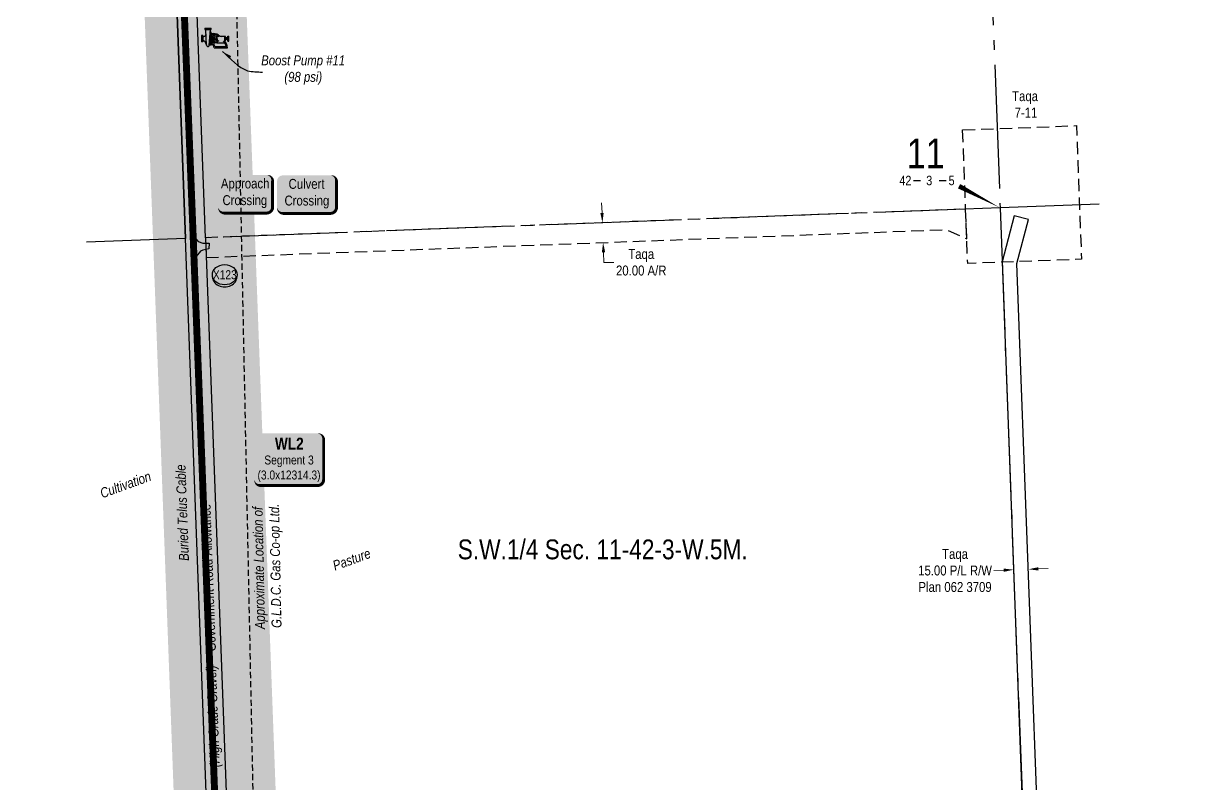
# Model space of a CAD drawing. Extents: x 670596 to 687743, y 5824540 to 5836613.
# Drawn here: x 680115 to 681306, y 5830911 to 5831678 of the extents above; entities that cross this region are included whole.
import ezdxf
from ezdxf.enums import TextEntityAlignment as Align

# ---------------------------------------------------------------- set-up
doc = ezdxf.new("R2010")
doc.units = 0
doc.header["$LTSCALE"] = 5
doc.header["$PDSIZE"] = 0.5
for name, pattern in [('foc-ACCESSROAD', [3.75, 2.5, -1.25]), ('foc-QUARTERLINE', [33, 25, -3, 2, -3]), ('UG_PIPE', [1.875, 1.25, -0.625])]:
    doc.linetypes.add(name, pattern=pattern)
doc.layers.get('Defpoints').update_dxf_attribs({"color": 9})
for name, color, linetype in [('10', 1, 'Continuous'), ('9', 3, 'Continuous'), ('AS-PIPE-UG', 44, 'UG_PIPE'), ('AS-PIPE-UG-T', 44, 'Continuous'), ('AS-ROADS', 254, 'Continuous'), ('AS-TELEPHONE', 224, 'foc-TEL'), ('AS-TELEPHONE-T', 224, 'Continuous'), ('C-SYMBOL', 7, 'Continuous'), ('CG-NOTES', 7, 'Continuous'), ('F-AR', 190, 'foc-ACCESSROAD'), ('F-RW', 190, 'Continuous'), ('F-WS', 190, 'foc-ACCESSROAD'), ('L-BD', 7, 'Continuous'), ('L-QSEC', 8, 'foc-QUARTERLINE'), ('L-ROAD-T', 7, 'Continuous'), ('L-SEC', 7, 'Continuous'), ('L-SECLBL', 7, 'Continuous'), ('P-BUFFER-H 30m', 51, 'Continuous'), ('P-CROSSINGS', 250, 'Continuous')]:
    doc.layers.add(name, color=color, linetype=linetype)
for name, color, linetype, lineweight in [('F-AR-T', 190, 'Continuous', 9), ('F-RW-T', 190, 'Continuous', 9), ('F-WS-T', 190, 'Continuous', 9), ('T-TEXT', 48, 'Continuous', 18)]:
    doc.layers.add(name, color=color, linetype=linetype, lineweight=lineweight)
doc.layers.add('P-PROPOSED-WL4', color=7, linetype='Continuous', true_color=0x5b5bc8)
doc.styles.add('100L', font='ARIALN.TTF', dxfattribs={"height": 11})
doc.styles.add('175L', font='ARIALN.TTF', dxfattribs={"height": 20})
doc.styles.add('80', font='ARIALN.TTF', dxfattribs={"height": 10})
doc.styles.add('80CG', font='ARIALN.TTF', dxfattribs={"height": 10})
doc.styles.add('80L', font='ARIALN.TTF', dxfattribs={"height": 10})
doc.styles.add('80LS', font='ARIALNI.TTF', dxfattribs={"height": 10})
doc.styles.add('BOLD', font='ARIALNB.TTF')
doc.styles.add('Crossing', font='ARIALN.TTF', dxfattribs={"height": 10})
doc.styles.add('foc-LtypeFont', font='ARIALN.TTF', dxfattribs={"height": 7.35})
doc.styles.add('SIMPLEX', font='ARIALN.TTF')
doc.linetypes.add('foc-TEL', pattern='A,2,-1,["T",foc-LtypeFont,S=0.2,R=0,X=-0.425,Y=-0.75],-1.24,8', length=12.24)
doc.linetypes.add('foc-TEL-NOLINE', pattern='A,0,-2,["T",foc-LtypeFont,S=0.2,R=0,X=-0.425,Y=-0.75],-10.24', length=12.24)
doc.dimstyles.new('Compass 5 000', dxfattribs={"dimscale": 5, "dimtxt": 9, "dimasz": 2, "dimexe": 0.2, "dimexo": 0.0625, "dimgap": 0.5, "dimtad": 0, "dimtih": 1, "dimtoh": 1, "dimzin": 0, "dimdsep": 46, "dimtxsty": '80CG', "dimcen": 0.1, "dimse1": 1, "dimse2": 1, "dimclrd": 256, "dimclrt": 256, "dimaunit": 1, "dimadec": 4, "dimazin": 0, "dimtfac": 0.06, "dimtofl": 0, "dimtmove": 0, "dimatfit": 1, "dimfxl": 0.2, "dimtolj": 1, "dimtzin": 0, "dimlwd": -1, "dimarcsym": 0})

# ---------------------------------------------------------------- blocks, each defined once
blk = doc.blocks.new('L-SECLBL')
at = {"layer": '9', "color": 7}
for p, q in [((-5.1, -27.8), (-12.3, -27.8)), ((20.7, -27.8), (13.5, -27.8))]:
    blk.add_line(p, q, dxfattribs=at)
at = {"layer": '10', "color": 2, "style": 'SIMPLEX'}
blk.add_attdef('SEC', text='', height=30, dxfattribs=at).set_placement((0, 0), align=Align.MIDDLE)
at = {"layer": '10', "color": 5, "style": '80L'}
blk.add_attdef('TWP', text='', height=9.5, dxfattribs=at).set_placement((-14.4, -27.4), align=Align.MIDDLE_RIGHT)
blk.add_attdef('RGE', text='', height=9.5, dxfattribs=at).set_placement((3.6, -27.4), align=Align.MIDDLE_CENTER)
blk.add_attdef('MER', text='', height=9.5, dxfattribs=at).set_placement((23.2, -27.4), align=Align.MIDDLE_LEFT)
blk = doc.blocks.new('*D404')
at = {"layer": 'Defpoints', "color": 0, "transparency": 16777216}
for p in [(680723.1, 5831478.1), (680700.7, 5831457.3), (680723.8, 5831458.2)]:
    blk.add_point(p, dxfattribs=at)
at = {"layer": 'F-AR-T', "transparency": 16777216}
for p, q in [((680699.6, 5831487.3), (680699.2, 5831497.3)), ((680701.1, 5831447.3), (680701.5, 5831437.3)), ((680701.5, 5831437.3), (680711.5, 5831437.3))]:
    blk.add_line(p, q, dxfattribs=at)
for points in [[(680701.3, 5831487.3), (680697.9, 5831487.2), (680700, 5831477.3)], [(680702.8, 5831447.4), (680699.4, 5831447.2), (680700.7, 5831457.3)]]:
    blk.add_solid(points, dxfattribs=at)
at = {"layer": 'F-AR-T', "transparency": 16777216, "insert": (680739.2, 5831437.3), "char_height": 10, "attachment_point": 5, "style": '80CG'}
blk.add_mtext('\\A1;Taqa\\P20.00 A/R', dxfattribs=at)
blk = doc.blocks.new('*D426')
at = {"layer": 'Defpoints', "color": 0, "transparency": 16777216}
for p in [(681115.2, 5831126.8), (681115.3, 5831124.3), (681130.3, 5831124.8)]:
    blk.add_point(p, dxfattribs=at)
at = {"layer": 'F-RW-T', "transparency": 16777216}
for p, q in [((681105.2, 5831126.4), (681095.2, 5831126)), ((681140.2, 5831127.7), (681150.2, 5831128.1))]:
    blk.add_line(p, q, dxfattribs=at)
for points in [[(681105.1, 5831128), (681105.3, 5831124.7), (681115.2, 5831126.8)], [(681140.1, 5831129.3), (681140.2, 5831126), (681130.2, 5831127.3)]]:
    blk.add_solid(points, dxfattribs=at)
at = {"layer": 'F-RW-T', "transparency": 16777216, "insert": (681056.1, 5831126), "char_height": 10, "attachment_point": 5, "style": '80CG'}
blk.add_mtext('\\A1;Taqa\\P15.00 P/L R/W\\PPlan 062 3709', dxfattribs=at)
blk = doc.blocks.new('*U487')
h = blk.add_hatch(color=254)
edge = h.paths.add_edge_path()
edge.add_line((-24, -20), (24, -20))
edge.add_arc((24, -14), 6, 270, 360)
edge.add_line((30, -14), (30, 12.5))
edge.add_arc((24, 12.5), 6, 0, 90)
edge.add_line((24, 18.5), (-24, 18.5))
edge.add_arc((-24, 12.5), 6, 90, 180)
edge.add_line((-30, 12.5), (-30, -14))
edge.add_arc((-24, -14), 6, 180, 270)
at = {"color": 160, "flags": 128}
blk.add_lwpolyline([(-24, -20, 3, 3, 0), (24, -20, 3, 3, 0.414214), (30, -14, 3, 3, 0), (30, 12.5, 3, 0, 0.414214), (24, 18.5, 0, 0, 0), (-24, 18.5, 0, 0, 0.414214), (-30, 12.5, 0, 0, 0), (-30, -14, 0, 3, 0.414214)], format="xyseb", close=True, dxfattribs=at)
at = {"color": 160, "style": '80'}
blk.add_attdef('ENTER_TEXT_001', (-26.8, -4.9), '', height=10, dxfattribs=at)
blk = doc.blocks.new('*U840')
h = blk.add_hatch(color=59)
edge = h.paths.add_edge_path()
edge.add_line((-21.5, -20), (21.5, -20))
edge.add_arc((21.5, -14), 6, 270, 360)
edge.add_line((27.5, -14), (27.5, 12.5))
edge.add_arc((21.5, 12.5), 6, 0, 90)
edge.add_line((21.5, 18.5), (-21.5, 18.5))
edge.add_arc((-21.5, 12.5), 6, 90, 180)
edge.add_line((-27.5, 12.5), (-27.5, -14))
edge.add_arc((-21.5, -14), 6, 180, 270)
at = {"color": 1, "flags": 128}
blk.add_lwpolyline([(-21.5, -20, 3, 3, 0), (21.5, -20, 3, 3, 0.414214), (27.5, -14, 3, 3, 0), (27.5, 12.5, 3, 0, 0.414214), (21.5, 18.5, 0, 0, 0), (-21.5, 18.5, 0, 0, 0.414214), (-27.5, 12.5, 0, 0, 0), (-27.5, -14, 0, 3, 0.414214)], format="xyseb", close=True, dxfattribs=at)
blk.add_lwpolyline([(-40.9, -56.6, 0, 7.5, 0), (0, 0, 0, 0, 0)], format="xyseb", dxfattribs=at)
at = {"color": 1, "style": '80'}
blk.add_attdef('ENTER_TEXT_001', (-36.7, -5), '', height=10, dxfattribs=at)
blk = doc.blocks.new('xing2')
h = blk.add_hatch(color=50)
h.dxf.hatch_style = 1
edge = h.paths.add_edge_path()
edge.add_ellipse((0, 0), major_axis=(-12.5, 0), ratio=0.816297, start_angle=0, end_angle=360)
h = blk.add_hatch(color=250)
h.dxf.hatch_style = 1
edge = h.paths.add_edge_path()
edge.add_ellipse((0, -2), major_axis=(-12.5, 0), ratio=0.816297, start_angle=0, end_angle=180)
edge.add_line((12.5, -2), (12.5, 0))
edge.add_ellipse((0, 0), major_axis=(-12.5, 0), ratio=0.816297, start_angle=0, end_angle=180, ccw=False)
edge.add_line((-12.5, 0), (-12.5, -2))
at = {"color": 250}
blk.add_ellipse((0, 0), major_axis=(-12.5, 0), ratio=0.816297, dxfattribs=at)
blk.add_ellipse((0, -2), major_axis=(-12.5, 0), ratio=0.816297, start_param=0, end_param=3.141593, dxfattribs=at)
at = {"color": 250, "style": 'Crossing'}
blk.add_attdef('CROSSING', text='', height=9, dxfattribs=at).set_placement((0.1, 0), align=Align.MIDDLE_CENTER)
at = {"color": 250, "style": 'Crossing', "flags": 1}
for tag, p in [('OWNER', (0.1, -12.5)), ('DESCRIPTION', (0.1, -25.8)), ('LOCATION', (0.1, -39.3)), ('DWG_REF', (0.1, -52.8))]:
    blk.add_attdef(tag, text='', height=9, dxfattribs=at).set_placement(p, align=Align.MIDDLE_CENTER)
blk = doc.blocks.new('A$C32476C2E')
for p, q in [((-72.4, 15.5), (-79.5, 15.5)), ((-79.5, 15.5), (-79.5, -19.6)), ((-76, 15.5), (-76, -19.6)), ((-72.4, 15.5), (-72.4, -19.6)), ((-61.9, 54.2), (-61.9, 47.2)), ((-61.9, 54.2), (-26.7, 54.2)), ((-61.9, 50.7), (-26.7, 50.7)), ((-61.9, 47.2), (-26.7, 47.2)), ((-51.3, -37.8), (-56.6, 46.4)), ((-37.3, -37.2), (-31, 46.6)), ((-32, -2.1), (-32, 33.1)), ((-27.6, 33.1), (-32, 33.1)), ((-27.6, 24.3), (-27.6, 33.1)), ((-27.6, -2.1), (-27.6, 24.3)), ((-23.2, 24.3), (-27.6, 24.3)), ((-26.7, 47.2), (-26.7, 54.2)), ((-23.2, -2.1), (-23.2, 24.3)), ((-19.7, -2.1), (-19.7, 6.8)), ((-19.7, 4.3), (-13.4, 4.3)), ((-13.4, 6.8), (-9.9, 6.8)), ((-13.4, -2.1), (-13.4, 6.8)), ((-9.9, -2.1), (-9.9, 6.8)), ((-9.9, 2.3), (1.4, 2.3)), ((1.4, 4.2), (3.1, 5.9)), ((1.4, -2.1), (1.4, 4.2)), ((3.1, -2.1), (3.1, 8.5)), ((5.3, -2.1), (5.3, 8.8)), ((50.6, 10.2), (29.5, 10.2)), ((47.1, -14.4), (47.1, 10.2)), ((50.6, -14.4), (50.6, 10.2)), ((54.1, 3.2), (50.6, 6.7)), ((54.1, -7.3), (54.1, 3.2)), ((59.4, 2.3), (54.1, 2.3)), ((62.9, 5), (59.4, 5)), ((59.4, -9.1), (59.4, 5)), ((62.9, -16.1), (62.9, 12)), ((62.9, 12), (68.2, 12)), ((68.2, -16.1), (68.2, 12)), ((-72.4, -19.6), (-79.5, -19.6)), ((-51.1, -39.2), (-57.1, -22.7)), ((-27.6, -37.2), (-37.3, -37.2)), ((-32, -2.1), (-32, -37.2)), ((-27.6, -2.1), (-27.6, -28.4)), ((-27.6, -28.4), (-27.6, -37.2)), ((-23.2, -28.4), (-27.6, -28.4)), ((-23.2, -2.1), (-23.2, -28.4)), ((-19.7, -2.1), (-19.7, -10.9)), ((-19.7, -8.4), (-13.4, -8.4)), ((-13.4, -2.1), (-13.4, -10.9)), ((-13.4, -10.9), (-9.9, -10.9)), ((4.3, -24.1), (-10.6, -26.9)), ((-10.2, -51.1), (61.2, -51.1)), ((-9.9, -2.1), (-9.9, -10.9)), ((-9.9, -6.5), (1.4, -6.5)), ((54.9, -45.8), (-6.2, -45.8)), ((1.4, -2.1), (1.4, -8.3)), ((1.4, -8.3), (3.1, -10)), ((4.3, -49), (2.2, -51.1)), ((3.1, -2.1), (3.1, -12.6)), ((4.3, -18.7), (4.3, -24.1)), ((4.3, -24.1), (45.7, -24.1)), ((39.4, -49), (4.3, -49)), ((5.3, -2.1), (5.3, -12.9)), ((39.4, -49), (41.5, -51.1)), ((50.6, -14.4), (45.3, -14.4)), ((54.1, -7.3), (50.6, -10.8)), ((59.4, -6.5), (54.1, -6.5)), ((62.9, -9.1), (59.4, -9.1)), ((62.9, -16.1), (68.2, -16.1))]:
    blk.add_line(p, q)
for centre, radius, start, end in [((-70.7, 24.3), 16, 263.59452, 348.02693), ((-57.3, 46.5), 0.664, 348.39645, 77.27232), ((-30.3, 46.4), 0.729, 94.53995, 183.86606), ((-14.1, -21.6), 46.8, 56.19007, 101.19007), ((-14.1, -21.6), 40.7, 56.19007, 102.90917), ((-13.7, 6), 6.05, 82.55689, 172.55689), ((-13.8, -30.6), 42.6, 66.52911, 88.78776), ((3.5, 13.4), 4.89, 265.57736, 292.96393), ((6.9, 5.5), 3.68, 95.16317, 112.96393), ((13.4, 17.3), 7.11, 226.69077, 273.74621), ((29.2, 35), 24.7, 225.69859, 270.69859), ((-71, -26.8), 14.5, 16.37076, 95.53868), ((-44.3, -37.5), 7.04, 182.34534, 2.34534), ((-14.1, 17.5), 40.7, 257.09083, 303.80993), ((-52.7, -60.4), 43.5, 12.33812, 47.33812), ((-13.7, -10.1), 6.05, 187.44311, 277.44311), ((-9.9, -30.4), 3.52, 100.75821, 215.05121), ((-13.8, 26.5), 42.6, 271.21224, 293.47089), ((-52.7, -60.4), 48.7, 17.38188, 35.05121), ((3.5, -17.5), 4.89, 67.03607, 94.42264), ((6.9, -9.6), 3.68, 247.03607, 264.83683), ((13.4, -21.5), 7.11, 86.25379, 133.30923), ((-10.2, -60.7), 66.8, 12.83031, 42.62169), ((-10.2, -60.7), 72.1, 7.62169, 42.62169)]:
    blk.add_arc(centre, radius, start, end)
blk = doc.blocks.new('*U587')
h = blk.add_hatch(color=254)
edge = h.paths.add_edge_path()
edge.add_line((-29, -34.1), (29, -34.1))
edge.add_arc((29, -28.1), 6, 270, 360)
edge.add_line((35, -28.1), (35, 12.5))
edge.add_arc((29, 12.5), 6, 0, 90)
edge.add_line((29, 18.5), (-29, 18.5))
edge.add_arc((-29, 12.5), 6, 90, 180)
edge.add_line((-35, 12.5), (-35, -28.1))
edge.add_arc((-29, -28.1), 6, 180, 270)
at = {"layer": 'P-PROPOSED-WL4', "flags": 128}
blk.add_lwpolyline([(-29, -34.1, 3, 3, 0), (29, -34.1, 3, 3, 0.414214), (35, -28.1, 3, 3, 0), (35, 12.5, 3, 0, 0.414214), (29, 18.5, 0, 0, 0), (-29, 18.5, 0, 0, 0.414214), (-35, 12.5, 0, 0, 0), (-35, -28.1, 0, 3, 0.414214)], format="xyseb", close=True, dxfattribs=at)
blk.add_lwpolyline([(-77, -9.7, 0, 7.5, 0), (0, 0, 0, 0, 0)], format="xyseb", dxfattribs=at)
at = {"layer": 'P-PROPOSED-WL4'}
for tag, p, height, style in [('TEMP_AREA_W1_001', (-9.2, 2.2), 12, 'BOLD'), ('ENTER_TEXT_001', (-30.7, -12.8), 9, '80')]:
    blk.add_attdef(tag, p, '', height=height, dxfattribs=dict(at, style=style))

msp = doc.modelspace()

# ---------------------------------------------------------------- hatches: boundary and pattern name
at = {"layer": 'AS-ROADS'}
h = msp.add_hatch(color=256, dxfattribs=at)
h.dxf.hatch_style = 1
h.paths.add_polyline_path([(682678.285, 5832378.284), (682679.237, 5832371.44), (682678.476, 5832368.778), (682676.859, 5832365.926), (682687.322, 5832365.831), (682684.183, 5832370.964), (682682.661, 5832374.577), (682682.566, 5832377.333), (682682.566, 5832379.045)], flags=16)
h.paths.add_polyline_path([(681464.565, 5832333.37), (681471.954, 5832333.222), (681472.545, 5832327.019), (681474.319, 5832324.36), (681475.206, 5832323.326), (681461.314, 5832321.997), (681462.939, 5832325.394), (681463.974, 5832328.2), (681464.252, 5832330.272), (681464.542, 5832331.722)], flags=16)
h.paths.add_polyline_path([(681048.14, 5832317.983), (681052.253, 5832311.083), (681052.694, 5832307.12), (681062.388, 5832306.826), (681060.185, 5832312.404), (681056.954, 5832317.249), (681056.66, 5832320.038)], flags=16)
edge = h.paths.add_edge_path()
edge.add_line((683515.178, 5832287.041), (683508.934, 5832397.566))
edge.add_line((677284.424, 5825051.076), (677268.886, 5825051.076))
h = msp.add_hatch(color=256, dxfattribs=at)
h.dxf.hatch_style = 1
h.paths.add_polyline_path([(680302.604, 5831451.027), (680296.528, 5831449.726), (680294.214, 5831448.425), (680289.729, 5831443.22), (680289.295, 5831461.147), (680291.61, 5831458.4), (680296.528, 5831456.665), (680299.421, 5831456.521), (680303.038, 5831456.665)])
at = {"layer": 'P-BUFFER-H 30m'}
h = msp.add_hatch(color=256, dxfattribs=at)
h.dxf.hatch_style = 1
edge = h.paths.add_edge_path()
edge.add_line((677190.88, 5826034.364), (676987.84, 5826027.225))
edge.add_line((676987.84, 5826027.225), (676988.351, 5826011.208))
edge.add_arc((676938.382, 5826009.615), 49.994, -120.521047, 1.826075, ccw=False)
edge.add_line((676912.993, 5825966.548), (676909.934, 5825968.352))
edge.add_arc((676935.324, 5826011.418), 49.994, 181.826075, 239.478953, ccw=False)
edge.add_line((676885.355, 5826009.825), (676883.222, 5826076.736))
edge.add_arc((676933.19, 5826078.329), 49.994, 92.013805, 181.826075, ccw=False)
edge.add_line((676931.434, 5826128.292), (677186.782, 5826137.271))
edge.add_line((677186.782, 5826137.271), (677172.574, 5826493.957))
edge.add_arc((677222.529, 5826495.947), 49.994, 182.217236, 182.280935, ccw=False)
edge.add_line((677172.572, 5826494.013), (677161.576, 5826778.028))
edge.add_arc((677211.532, 5826779.962), 49.994, 133.32201, 182.217236, ccw=False)
edge.add_line((677177.232, 5826816.333), (677158.55, 5827298.559))
edge.add_line((677158.55, 5827298.559), (677123.328, 5828102.041))
edge.add_line((677123.328, 5828102.041), (677088.029, 5828904.381))
edge.add_arc((677137.974, 5828906.578), 49.994, 92.094528, 182.519115, ccw=False)
edge.add_line((677136.147, 5828956.539), (677941.688, 5828985.999))
edge.add_line((677941.688, 5828985.999), (678795.39, 5829017.43))
edge.add_arc((678838.014, 5828991.303), 49.994, 92.178655, 148.493114, ccw=False)
edge.add_line((678836.113, 5829041.261), (679095.94, 5829051.145))
edge.add_line((679095.94, 5829051.145), (679103.038, 5829053.867))
edge.add_arc((679120.935, 5829007.187), 49.994, 92.18666, 110.977343, ccw=False)
edge.add_line((679119.028, 5829057.144), (679561.069, 5829074.022))
edge.add_arc((679566.877, 5829024.367), 49.994, 92.195397, 96.67124, ccw=False)
edge.add_line((679564.962, 5829074.324), (680316.807, 5829103.147))
edge.add_line((680316.807, 5829103.147), (680289.029, 5829852.071))
edge.add_line((680289.029, 5829852.071), (680264.054, 5830522.758))
edge.add_arc((680314.013, 5830524.619), 49.994, 133.258056, 182.132573, ccw=False)
edge.add_line((680279.753, 5830561.028), (680276.196, 5830656.553))
edge.add_line((680276.196, 5830656.553), (680246.213, 5831460.206))
edge.add_line((680246.213, 5831460.206), (680215.351, 5832284.366))
edge.add_arc((680265.309, 5832286.237), 49.994, 92.148626, 182.144523, ccw=False)
edge.add_line((680263.435, 5832336.196), (681068.877, 5832366.415))
edge.add_line((681068.877, 5832366.415), (681821.401, 5832394.716))
edge.add_line((681821.401, 5832394.716), (681805.598, 5832816.244))
edge.add_arc((681855.557, 5832818.117), 49.994, 143.113192, 182.146882, ccw=False)
edge.add_line((681815.571, 5832848.125), (681834.732, 5832873.657))
edge.add_arc((681874.718, 5832843.649), 49.994, 2.145927, 143.113192, ccw=False)
edge.add_line((681924.677, 5832845.521), (681941.401, 5832399.193))
edge.add_line((681941.401, 5832399.193), (682694.705, 5832426.985))
edge.add_line((682694.705, 5832426.985), (683448.059, 5832454.84))
edge.add_line((683448.059, 5832454.84), (683412.219, 5833411.237))
edge.add_arc((683462.178, 5833413.109), 49.994, 133.562272, 182.146115, ccw=False)
edge.add_line((683427.725, 5833449.336), (683406.047, 5834013.774))
edge.add_line((683406.047, 5834013.774), (683375.916, 5834817.728))
edge.add_line((683375.916, 5834817.728), (683345.977, 5835624.47))
edge.add_arc((683395.936, 5835626.324), 49.994, 92.287428, 182.125311, ccw=False)
edge.add_line((683393.941, 5835676.278), (684197.29, 5835708.367))
edge.add_line((684197.29, 5835708.367), (684908.467, 5835736.78))
edge.add_line((684908.467, 5835736.78), (684942.361, 5835811.073))
edge.add_arc((684987.845, 5835790.323), 49.994, 65.131456, 155.476492, ccw=False)
edge.add_line((685008.869, 5835835.681), (685028.667, 5835826.504))
edge.add_arc((685007.643, 5835781.146), 49.994, -16.068914, 65.131456, ccw=False)
edge.add_line((685055.684, 5835767.308), (685044.658, 5835729.031))
edge.add_line((685044.658, 5835729.031), (685314.688, 5835739.386))
edge.add_arc((685316.604, 5835689.429), 49.994, 34.222356, 92.196177, ccw=False)
edge.add_line((685357.942, 5835717.546), (685598.018, 5835364.582))
edge.add_line((685598.018, 5835364.582), (685834.75, 5835370.452))
edge.add_arc((685835.99, 5835320.474), 49.994, 2.198313, 91.420588, ccw=False)
edge.add_line((685885.947, 5835322.392), (685911.192, 5834664.749))
edge.add_line((685911.192, 5834664.749), (686635.77, 5834691.532))
edge.add_line((686635.77, 5834691.532), (686625.993, 5834943.667))
edge.add_line((686625.993, 5834943.667), (686625.603, 5834953.705))
edge.add_arc((686675.56, 5834955.642), 49.994, 92.288875, 182.220798, ccw=False)
edge.add_line((686673.563, 5835005.596), (687058.366, 5835020.976))
edge.add_arc((687098.555, 5834991.24), 49.994, 92.512715, 143.501535, ccw=False)
edge.add_line((687096.363, 5835041.186), (687099.36, 5835041.317))
edge.add_arc((687101.551, 5834991.372), 49.994, 2.512715, 92.512715, ccw=False)
edge.add_line((687151.497, 5834993.563), (687152.446, 5834971.929))
edge.add_arc((687102.501, 5834969.737), 49.994, -87.487492, 2.512715, ccw=False)
edge.add_line((687104.692, 5834919.791), (687096.429, 5834919.429))
edge.add_arc((687094.238, 5834969.375), 49.994, 272.288873, 272.512507, ccw=False)
edge.add_line((687096.234, 5834919.421), (686730.564, 5834904.805))
edge.add_line((686730.564, 5834904.805), (686741.01, 5834635.46))
edge.add_arc((686691.053, 5834633.523), 49.994, -87.779202, 2.220798, ccw=False)
edge.add_line((686692.991, 5834583.567), (686662.171, 5834582.372))
edge.add_arc((686660.234, 5834632.328), 49.994, 247.182957, 272.220798, ccw=False)
edge.add_line((686640.846, 5834586.246), (686635.568, 5834588.467))
edge.add_line((686635.568, 5834588.467), (685862.114, 5834559.877))
edge.add_arc((685860.267, 5834609.837), 49.994, 182.198313, 272.116949, ccw=False)
edge.add_line((685810.31, 5834607.919), (685785.041, 5835266.201))
edge.add_line((685785.041, 5835266.201), (685571.688, 5835260.91))
edge.add_arc((685570.449, 5835310.888), 49.994, 214.222356, 271.420588, ccw=False)
edge.add_line((685529.111, 5835282.771), (685289.298, 5835635.35))
edge.add_line((685289.298, 5835635.35), (685002.226, 5835624.341))
edge.add_line((685002.226, 5835624.341), (684975.431, 5835623.27))
edge.add_arc((684973.435, 5835673.224), 49.994, 229.837958, 272.287782, ccw=False)
edge.add_line((684941.192, 5835635.018), (684201.401, 5835605.462))
edge.add_line((684201.401, 5835605.462), (683450.853, 5835575.482))
edge.add_line((683450.853, 5835575.482), (683478.831, 5834821.566))
edge.add_line((683478.831, 5834821.566), (683508.96, 5834017.677))
edge.add_line((683508.96, 5834017.677), (683532.192, 5833412.794))
edge.add_arc((683482.235, 5833410.876), 49.994, -46.495355, 2.199485, ccw=False)
edge.add_line((683516.651, 5833374.614), (683552.96, 5832405.714))
edge.add_arc((683503.001, 5832403.842), 49.994, -87.882475, 2.146115, ccw=False)
edge.add_line((683504.848, 5832353.882), (682698.506, 5832324.068))
edge.add_line((682698.506, 5832324.068), (681892.271, 5832294.323))
edge.add_arc((681890.428, 5832344.283), 49.994, 264.056445, 272.112898, ccw=False)
edge.add_arc((681876.342, 5832343.751), 49.994, 272.153947, 280.265865, ccw=False)
edge.add_line((681878.221, 5832293.793), (681072.743, 5832263.5))
edge.add_line((681072.743, 5832263.5), (680320.249, 5832235.268))
edge.add_line((680320.249, 5832235.268), (680349.128, 5831464.053))
edge.add_line((680349.128, 5831464.053), (680379.111, 5830660.389))
edge.add_line((680379.111, 5830660.389), (680384.182, 5830524.23))
edge.add_arc((680334.223, 5830522.37), 49.994, -46.742123, 2.132739, ccw=False)
edge.add_line((680368.483, 5830485.96), (680391.945, 5829855.896))
edge.add_line((680391.945, 5829855.896), (680421.685, 5829054.073))
edge.add_arc((680371.726, 5829052.22), 49.994, -87.804603, 2.124156, ccw=False)
edge.add_line((680373.641, 5829002.263), (679575.799, 5828971.677))
edge.add_arc((679569.977, 5829021.331), 49.994, 272.18666, 276.686638, ccw=False)
edge.add_line((679571.885, 5828971.373), (679131.72, 5828954.566))
edge.add_line((679131.72, 5828954.566), (679124.618, 5828951.844))
edge.add_arc((679106.72, 5828998.524), 49.994, 272.178655, 290.977343, ccw=False)
edge.add_line((679108.621, 5828948.566), (678884.632, 5828940.045))
edge.add_arc((678841.974, 5828966.116), 49.994, 272.108492, 328.568358, ccw=False)
edge.add_line((678843.813, 5828916.156), (677945.465, 5828883.082))
edge.add_line((677945.465, 5828883.082), (677193.263, 5828855.571))
edge.add_line((677193.263, 5828855.571), (677226.216, 5828106.56))
edge.add_line((677226.216, 5828106.56), (677261.444, 5827302.934))
edge.add_arc((677211.498, 5827300.745), 49.994, 2.218614, 2.510029, ccw=False)
edge.add_line((677261.454, 5827302.68), (677281.716, 5826779.679))
edge.add_arc((677231.76, 5826777.743), 49.994, -46.679478, 2.218614, ccw=False)
edge.add_line((677266.06, 5826741.371), (677275.481, 5826498.026))
edge.add_line((677275.481, 5826498.026), (677306.827, 5825711.068))
edge.add_line((677306.827, 5825711.068), (677315.471, 5825699.601))
edge.add_arc((677275.552, 5825669.505), 49.994, 1.988412, 37.013358, ccw=False)
edge.add_line((677325.515, 5825671.239), (677327.417, 5825616.478))
edge.add_arc((677277.453, 5825614.743), 49.994, -88.099944, 1.988412, ccw=False)
edge.add_line((677279.111, 5825564.777), (677258.016, 5825564.077))
edge.add_arc((677256.359, 5825614.043), 49.994, 181.98998, 271.900056, ccw=False)
edge.add_line((677206.395, 5825612.307), (677206.156, 5825619.185))
edge.add_line((677206.156, 5825619.185), (676448.534, 5825593.112))
edge.add_line((676448.534, 5825593.112), (675621.606, 5825565.447))
edge.add_line((675621.606, 5825565.447), (674813.811, 5825535.401))
edge.add_line((674813.811, 5825535.401), (674006.072, 5825504.83))
edge.add_line((674006.072, 5825504.83), (673985.967, 5825504.069))
edge.add_arc((673984.076, 5825554.027), 49.994, 271.847905, 272.16748, ccw=False)
edge.add_line((673985.688, 5825504.06), (673184.703, 5825478.217))
edge.add_line((673184.703, 5825478.217), (672384.069, 5825452.353))
edge.add_line((672384.069, 5825452.353), (672364.028, 5825451.705))
edge.add_line((672364.028, 5825451.705), (671562.255, 5825423.567))
edge.add_line((671562.255, 5825423.567), (671405.716, 5825418.102))
edge.add_line((671405.716, 5825418.102), (671360.474, 5825352.878))
edge.add_line((671360.474, 5825352.878), (671368.43, 5825306.565))
edge.add_line((671368.43, 5825306.565), (671377.864, 5825268.225))
edge.add_line((671377.864, 5825268.225), (671395.798, 5825272.31))
edge.add_arc((671406.901, 5825223.564), 49.994, 6.188841, 102.831332, ccw=False)
edge.add_line((671456.604, 5825228.954), (671457.842, 5825217.538))
edge.add_line((671457.842, 5825217.538), (671465.055, 5825159.957))
edge.add_line((671465.055, 5825159.957), (671491.712, 5825126.618))
edge.add_arc((671452.666, 5825095.397), 49.994, 1.309193, 38.645258, ccw=False)
edge.add_line((671502.646, 5825096.54), (671503.523, 5825058.17))
edge.add_arc((671453.542, 5825057.028), 49.994, -32.601957, 1.309193, ccw=False)
edge.add_line((671495.659, 5825030.091), (671398.31, 5824877.882))
edge.add_arc((671356.193, 5824904.819), 49.994, 193.727388, 327.398043, ccw=False)
edge.add_arc((671355.09, 5824908.662), 49.994, 147.398016, 198.310676, ccw=False)
edge.add_line((671312.974, 5824935.599), (671400.193, 5825071.97))
edge.add_line((671400.193, 5825071.97), (671400.095, 5825076.287))
edge.add_line((671400.095, 5825076.287), (671375.283, 5825107.317))
edge.add_arc((671414.33, 5825138.538), 49.994, 187.140394, 218.645258, ccw=False)
edge.add_line((671364.724, 5825132.324), (671361.401, 5825158.85))
edge.add_line((671361.401, 5825158.85), (671349.952, 5825156.242))
edge.add_arc((671338.849, 5825204.987), 49.994, 193.822991, 282.831332, ccw=False)
edge.add_line((671290.303, 5825193.043), (671268.001, 5825283.686))
edge.add_arc((671319.46, 5825296.347), 52.994, 189.747991, 193.822991, ccw=False)
edge.add_line((671267.231, 5825287.374), (671255.511, 5825355.596))
edge.add_arc((671307.74, 5825364.568), 52.994, 145.253591, 189.747991, ccw=False)
edge.add_line((671264.195, 5825394.772), (671336.235, 5825498.63))
edge.add_arc((671377.314, 5825470.137), 49.994, 91.999391, 145.253591, ccw=False)
edge.add_line((671375.57, 5825520.1), (671558.652, 5825526.492))
edge.add_line((671558.652, 5825526.492), (672360.486, 5825554.632))
edge.add_arc((672362.239, 5825504.669), 49.994, 91.85035, 92.009966, ccw=False)
edge.add_line((672360.625, 5825554.636), (672380.743, 5825555.286))
edge.add_line((672380.743, 5825555.286), (673181.379, 5825581.151))
edge.add_line((673181.379, 5825581.151), (673982.227, 5825606.989))
edge.add_line((673982.227, 5825606.989), (674002.177, 5825607.744))
edge.add_line((674002.177, 5825607.744), (674809.949, 5825638.317))
edge.add_line((674809.949, 5825638.317), (675617.882, 5825668.367))
edge.add_arc((675619.741, 5825618.408), 49.994, 91.916118, 92.130078, ccw=False)
edge.add_line((675618.069, 5825668.374), (676445.042, 5825696.04))
edge.add_line((676445.042, 5825696.04), (677203.317, 5825722.136))
edge.add_line((677203.317, 5825722.136), (677190.88, 5826034.364))
at = {"layer": 'P-PROPOSED-WL4'}
h = msp.add_hatch(color=256, dxfattribs=at)
h.dxf.hatch_style = 1
h.paths.add_polyline_path([(678776.296, 5828963.673), (678841.971, 5828966.182), (678841.125, 5828988.417), (679106.688, 5828998.52), (679121.511, 5829004.203), (679569.887, 5829021.324), (679569.882, 5829021.477), (680371.726, 5829052.22), (680341.986, 5829854.036), (680317.122, 5830521.733), (680334.223, 5830522.37), (680329.152, 5830658.525), (680299.169, 5831462.182), (680268.419, 5832283.352), (681070.864, 5832313.458), (681876.342, 5832343.751), (681858.595, 5832817.167), (681872.038, 5832835.08), (681890.428, 5832344.283), (682696.659, 5832374.028), (683503.001, 5832403.842), (683472.74, 5833211.369), (683442.117, 5834015.03), (683432.361, 5834275.239), (683449.254, 5834275.872), (683428.872, 5834819.712), (683399.237, 5835618.269), (683396.239, 5835618.158), (683425.874, 5834819.601), (683446.144, 5834278.757), (683429.251, 5834278.124), (683439.12, 5834014.917), (683469.906, 5833211.408), (683499.891, 5832406.729), (682696.548, 5832377.025), (681893.313, 5832347.391), (681874.718, 5832843.649), (681855.557, 5832818.117), (681873.232, 5832346.636), (681070.751, 5832316.456), (680265.309, 5832286.237), (680296.172, 5831462.07), (680326.155, 5830658.414), (680331.114, 5830525.256), (680314.013, 5830524.619), (680338.988, 5829853.924), (680368.617, 5829055.102), (679566.787, 5829024.36), (679566.792, 5829024.207), (679120.901, 5829007.182), (679106.077, 5829001.498), (678838.014, 5828991.3), (678838.86, 5828969.065), (678776.238, 5828966.688)])

# ---------------------------------------------------------------- linework, layer by layer
at = {"layer": 'AS-PIPE-UG', "flags": 128}
msp.add_lwpolyline([(680323.456, 5832035.971), (680349.922, 5830758.552), (680364.994, 5830751.72), (680455.932, 5830753.976), (680475.484, 5830755.813), (680486.105, 5830745.226), (680479.891, 5830732.844), (680481.365, 5830661.184), (680510.232, 5830664.358), (680521.578, 5830569.654), (680585.738, 5830591.493)], dxfattribs=at)
at = {"layer": 'AS-ROADS', "const_width": 6.999, "flags": 128}
msp.add_lwpolyline([(680254.567, 5832275.755), (680287.187, 5831451.685), (680349.785, 5829830.014), (680382.142, 5828929.75)], dxfattribs=at)
at = {"layer": 'AS-ROADS', "flags": 128}
msp.add_lwpolyline([(680302.604, 5831451.027), (680296.528, 5831449.726), (680294.214, 5831448.425), (680289.729, 5831443.22), (680289.295, 5831461.147), (680291.61, 5831458.4), (680296.528, 5831456.665), (680299.421, 5831456.521), (680303.038, 5831456.665)], close=True, dxfattribs=at)
at = {"layer": 'AS-TELEPHONE', "linetype": 'foc-TEL-NOLINE', "flags": 128}
msp.add_lwpolyline([(680372.727, 5828929.393), (680369.563, 5829029.677), (680338.988, 5829853.924), (680309.054, 5830657.797), (680279.079, 5831461.434), (680248.931, 5832265.513), (680218.251, 5833089.549), (680214.521, 5833189.467)], dxfattribs=at)
at = {"layer": 'F-AR', "flags": 128}
msp.add_lwpolyline([(680299.914, 5831442.207), (681047.542, 5831470.352), (681067.901, 5831461.112), (681066.773, 5831491.087), (680299.169, 5831462.182)], close=True, dxfattribs=at)
at = {"layer": 'F-RW', "flags": 128}
msp.add_lwpolyline([(681090.244, 5830686.904), (681144.421, 5830745.192), (681142.68, 5830791.879), (681142.155, 5830805.932), (681118.642, 5831436.227), (681130.332, 5831480.464), (681115.834, 5831484.294), (681103.573, 5831437.902), (681127.728, 5830790.409), (681129.234, 5830755.284), (681064.787, 5830685.947)], close=True, dxfattribs=at)
at = {"layer": 'F-WS', "flags": 128}
msp.add_lwpolyline([(681063.764, 5831571.021), (681178.668, 5831575.346), (681183.746, 5831440.459), (681068.842, 5831436.133), (681066.773, 5831491.087)], close=True, dxfattribs=at)
at = {"layer": 'L-QSEC', "flags": 128}
for points in [[(681071.502, 5832296.359), (681101.541, 5831492.404)], [(681101.541, 5831492.404), (680299.169, 5831462.182)], [(681201.531, 5831496.167), (681101.541, 5831492.404)], [(681101.541, 5831492.404), (681131.725, 5830688.462)], [(680279.079, 5831461.434), (680179.162, 5831457.673)]]:
    msp.add_lwpolyline(points, dxfattribs=at)
at = {"layer": 'L-SEC', "flags": 128}
for points in [[(680248.931, 5832265.513), (680279.079, 5831461.434)], [(680299.169, 5831462.182), (680269.057, 5832266.251)], [(680309.054, 5830657.797), (680279.079, 5831461.434)], [(680299.169, 5831462.182), (680329.152, 5830658.525)]]:
    msp.add_lwpolyline(points, dxfattribs=at)
at = {"layer": 'L-SECLBL', "flags": 128}
msp.add_lwpolyline([(681101.541, 5831492.404, 0, 4.999, 0), (681060.172, 5831514.189, 0, 0, 0)], format="xyseb", dxfattribs=at)

# ---------------------------------------------------------------- block references
at = {"xscale": 0.187467375000001, "yscale": 0.187467375000001, "zscale": 0.187467375000001}
msp.add_blockref('A$C32476C2E', (680309.958, 5831663.588), dxfattribs=at)
at = {"layer": 'CG-NOTES'}
ref = msp.add_blockref('*U840', (680339.515, 5831507.068), dxfattribs=dict(at, xscale=0.998822180558433, yscale=0.998822180558433, zscale=0.998822180558433))
ref.add_attrib('ENTER_TEXT_001', 'Approach', (680314.725, 5831511.958), dxfattribs={"layer": '0', "color": 1, "height": 9.9882, "style": '80'})
ref.add_attrib('ENTER_TEXT_002', 'Crossing', (680316.37, 5831495.134), dxfattribs={"layer": '0', "color": 1, "height": 9.9882, "style": '80'})
ref = msp.add_blockref('*U487', (680401.45, 5831506.751), dxfattribs=dict(at, xscale=0.9998710000250061, yscale=0.9998710000250061, zscale=0.9998710000250061))
ref.add_attrib('ENTER_TEXT_001', 'Culvert', (680383.073, 5831511.554), dxfattribs={"layer": '0', "color": 160, "height": 9.9987, "style": '80'})
ref.add_attrib('ENTER_TEXT_002', 'Crossing', (680378.977, 5831494.712), dxfattribs={"layer": '0', "color": 160, "height": 9.9987, "style": '80'})
ref = msp.add_blockref('*U587', (680383.498, 5831245.947), dxfattribs=dict(at, xscale=0.9998710000250061, yscale=0.9998710000250061, zscale=0.9998710000250061))
ref.add_attrib('TEMP_AREA_W1_001', 'WL2', (680369.315, 5831248.191), dxfattribs={"layer": 'P-PROPOSED-WL4', "height": 11.9985, "style": 'BOLD'})
ref.add_attrib('ENTER_TEXT_001', 'Segment 3', (680358.601, 5831233.153), dxfattribs={"layer": 'P-PROPOSED-WL4', "height": 8.9988, "style": '80'})
ref.add_attrib('ENTER_TEXT_002', '(3.0x12314.3)', (680351.714, 5831218.001), dxfattribs={"layer": 'P-PROPOSED-WL4', "height": 8.99884, "style": '80'})
at = {"layer": 'L-SECLBL', "xscale": 0.999876, "yscale": 0.999876, "zscale": 0.999876}
msp.add_blockref('L-SECLBL', (681026.405, 5831547.359), dxfattribs=at).add_auto_attribs({'SEC': '11', 'TWP': '42', 'RGE': '3', 'MER': '5'})
at = {"layer": 'P-CROSSINGS', "xscale": 0.9997520153760012, "yscale": 0.9997520153760012, "zscale": 0.9997520153760012}
msp.add_blockref('xing2', (680318.583, 5831424.795), dxfattribs=at).add_auto_attribs({'CROSSING': 'X123'})

# ---------------------------------------------------------------- texts
at = {"layer": 'AS-PIPE-UG-T', "insert": (680349.734, 5831046.816), "char_height": 10, "attachment_point": 1, "rotation": 91.186878, "style": '175L'}
msp.add_mtext_dynamic_manual_height_columns('\\pi19.835;{\\fArial Narrow|b0|i1|c0|p34;Approximate Location of\\P\\pi20.759;G.L.D.C. Gas Co-op Ltd.}', width=164.71119, gutter_width=100, heights=[0], dxfattribs=at)
at = {"layer": 'AS-TELEPHONE-T', "insert": (680272.524, 5831135.274), "char_height": 9.99876, "attachment_point": 1, "rotation": 92.124156, "style": '175L'}
msp.add_mtext_dynamic_manual_height_columns('\\pi0.29894;{\\fArial Narrow|b0|i1|c0|p34;Buried Telus Cable}', width=97.223, gutter_width=100, heights=[0], dxfattribs=at)
at = {"layer": 'C-SYMBOL', "color": 3, "style": '175L'}
msp.add_text('S.W.1/4 Sec. 11-42-3-W.5M.', height=19.99752, dxfattribs=at).set_placement((680700.279, 5831131.374), align=Align.BOTTOM_CENTER)
at = {"layer": 'F-WS-T', "insert": (681105.033, 5831610.147), "char_height": 9.99876, "attachment_point": 1, "style": '175L'}
msp.add_mtext_dynamic_manual_height_columns('\\pi8.6731;Taqa\\P\\pi11.193;7-11', width=42.66358, gutter_width=100, heights=[0], dxfattribs=at)
at = {"layer": 'L-BD', "insert": (680352.521, 5831646.322), "char_height": 10.00288, "attachment_point": 1, "style": '100L'}
msp.add_mtext_dynamic_manual_height_columns('\\pi2.8941;{\\fArial Narrow|b0|i1|c0|p34;Boost Pump #11 \\P\\pi26.291;(98 psi)}', width=89.1614, gutter_width=55, heights=[0], dxfattribs=at)
at = {"layer": 'L-ROAD-T', "style": '80L'}
msp.add_text('Government Road Allowance', height=9.99876, rotation=92.152778, dxfattribs=at).set_placement((680301.935, 5831118.674), align=Align.MIDDLE_CENTER)
at = {"layer": 'T-TEXT', "style": '80LS'}
for s, height, rotation, p in [('Cultivation', 9.99865, 20, (680218.396, 5831212.727)), ('Pasture', 9.9987, 20, (680446.746, 5831137.228)), ('(High Grade Gravel)', 9.99876, 92.152778, (680306.686, 5830978.766))]:
    msp.add_text(s, height=height, rotation=rotation, dxfattribs=at).set_placement(p, align=Align.MIDDLE_CENTER)

# ---------------------------------------------------------------- dimensions: what is measured, and where the dimension line sits
at = {"layer": 'F-AR-T'}
dim = msp.add_aligned_dim(p1=(680723.098, 5831478.15), p2=(680723.846, 5831458.158), distance=-23.134, text='Taqa\\P20.00 A/R', dimstyle='Compass 5 000', dxfattribs=at)
dim.commit()
dim.dimension.update_dxf_attribs({"geometry": '*D404', "text_midpoint": (680739.21, 5831437.307)})
at = {"layer": 'F-RW-T'}
dim = msp.add_aligned_dim(p1=(681130.258, 5831124.839), p2=(681115.273, 5831124.28), distance=-2.475, text='Taqa\\P15.00 P/L R/W\\PPlan 062 3709', dimstyle='Compass 5 000', dxfattribs=at)
dim.commit()
dim.dimension.update_dxf_attribs({"geometry": '*D426', "text_midpoint": (681056.109, 5831126.007)})

# ---------------------------------------------------------------- leaders
at = {"layer": 'L-BD', "path_type": 1}
msp.add_leader([(680316.233, 5831650.211), (680341.757, 5831630.888), (680356.71, 5831629.342)], dimstyle='Compass 5 000', override={"dimgap": 0.5, "dimtad": 0}, dxfattribs=at)

doc.saveas('drawing.dxf')
